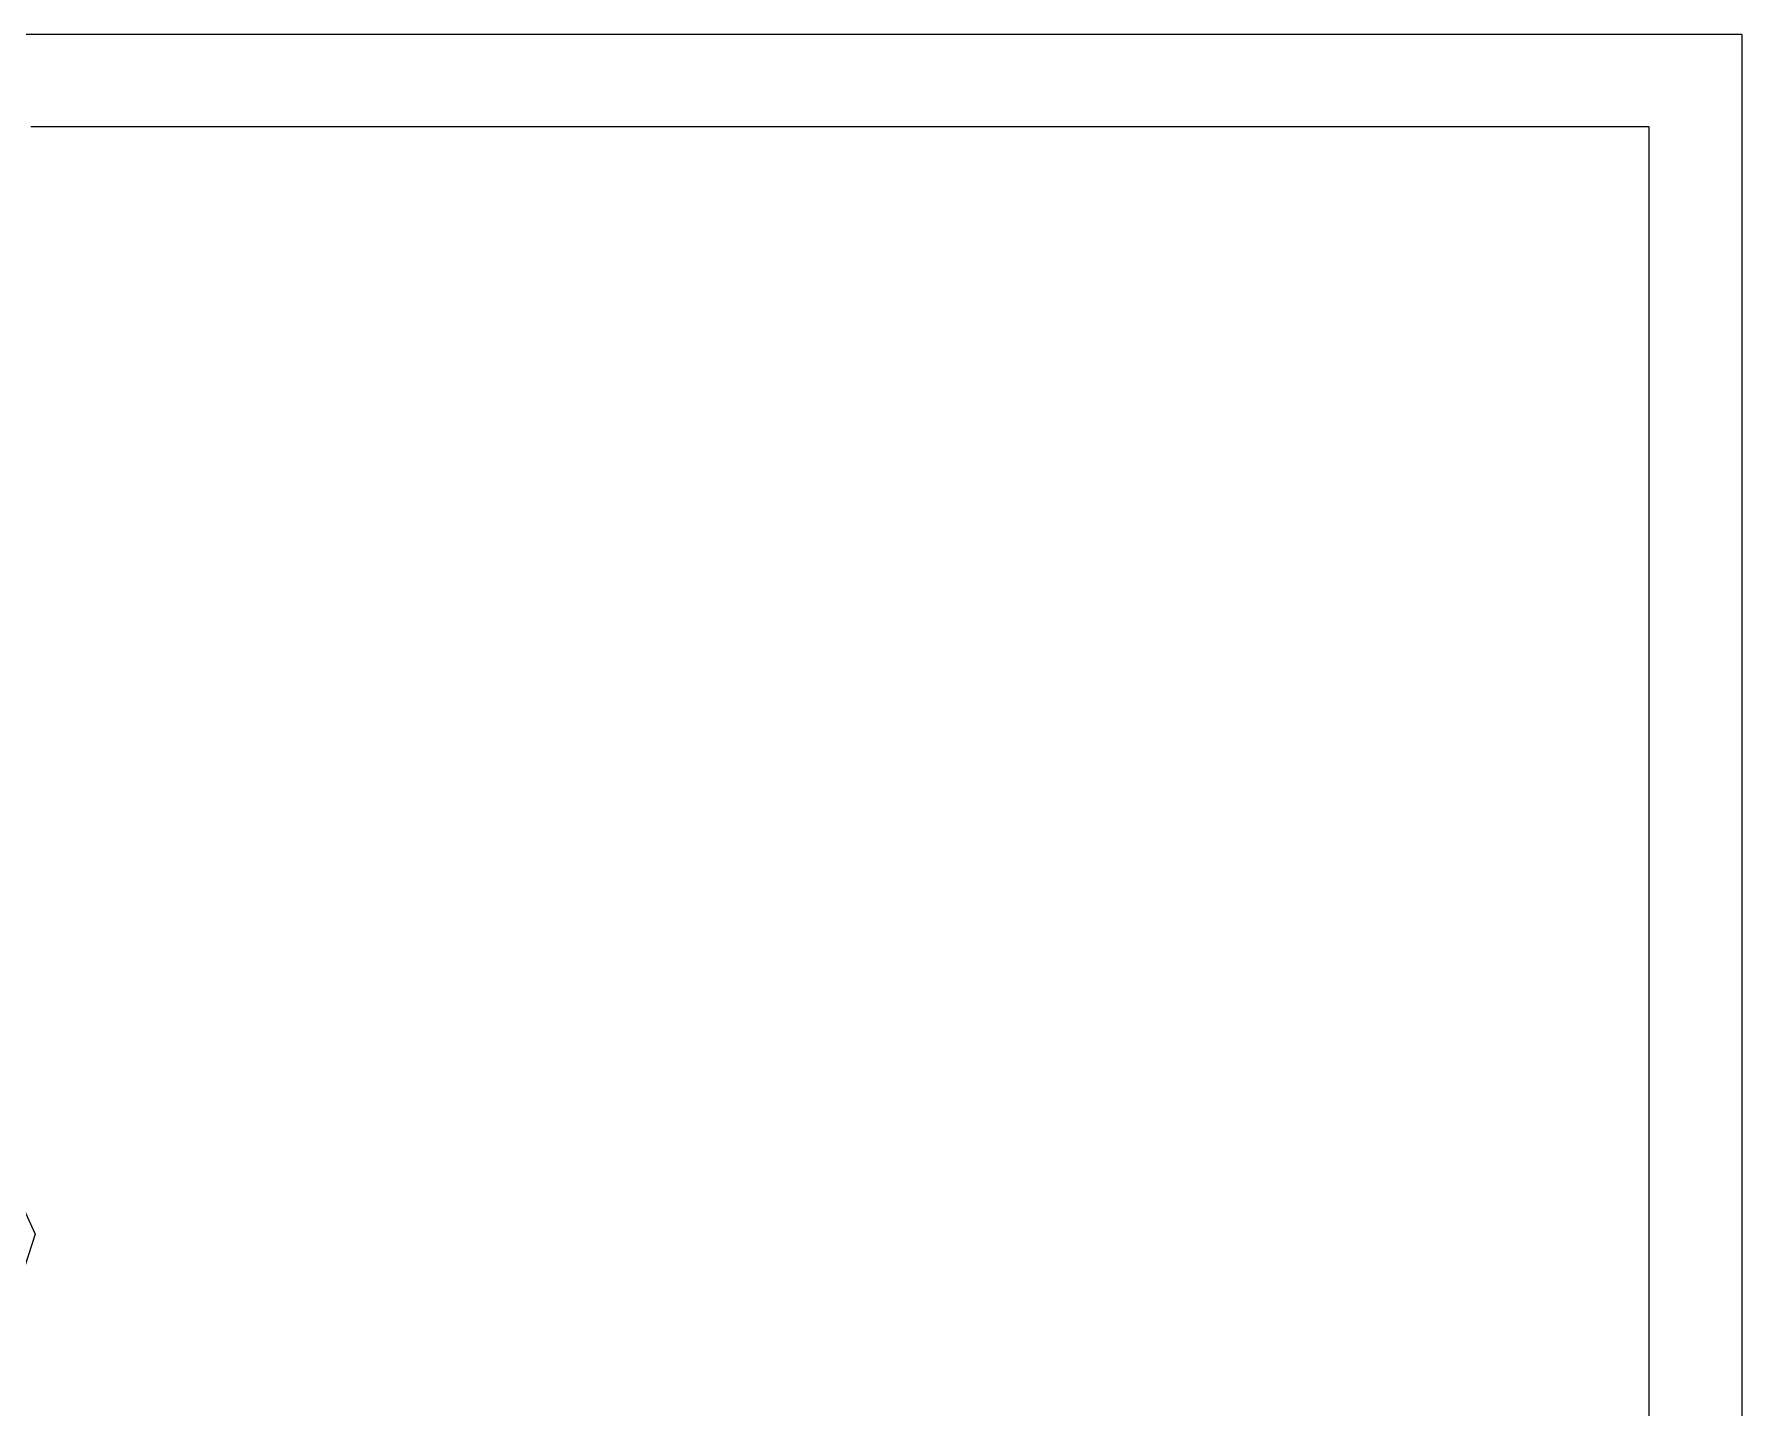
# Model space of a CAD drawing. Header units: millimetres. Extents: x 0 to 500, y 0 to 700.
# Drawn here: x 239.7 to 368.9, y 264.9 to 368.9 of the extents above; entities that cross this region are included whole.
import ezdxf

# ---------------------------------------------------------------- set-up
doc = ezdxf.new("R2010")
doc.units = ezdxf.units.MM
doc.layers.add('CORTE', color=1, linetype='Continuous')
doc.layers.add('GRABADO', color=5, linetype='Continuous')

msp = doc.modelspace()

# ---------------------------------------------------------------- linework, layer by layer
at = {"layer": 'CORTE'}
for points in [[(238.72, 368.87), (239.68, 368.87), (240.12, 368.87), (241.08, 368.87), (241.53, 368.87), (243.46, 368.87), (243.92, 368.87), (244.43, 368.87), (245.39, 368.87), (245.86, 368.87), (246.35, 368.87), (246.82, 368.87), (247.79, 368.87), (248.27, 368.87), (248.75, 368.87), (249.73, 368.87), (250.22, 368.87), (278.52, 368.87), (278.89, 368.87), (279.27, 368.87), (279.77, 368.87), (280.04, 368.87), (280.32, 368.87), (280.82, 368.87), (281.21, 368.87), (281.72, 368.87), (282.33, 368.87), (282.63, 368.87), (283.13, 368.87), (283.54, 368.87), (284.15, 368.87), (284.65, 368.87), (285.07, 368.87), (286.59, 368.87), (287.19, 368.87), (287.61, 368.87), (288.04, 368.87), (288.47, 368.87), (288.9, 368.87), (289.41, 368.87), (289.85, 368.87), (291.92, 368.87), (292.37, 368.87), (294.97, 368.87), (295.37, 368.87), (297.47, 368.87), (297.94, 368.87), (299.52, 368.87), (300.01, 368.87), (301.06, 368.87), (301.56, 368.87), (303.68, 368.87), (304.23, 368.87), (304.74, 368.87), (305.25, 368.87), (306.32, 368.87), (306.84, 368.87), (307.37, 368.87), (307.9, 368.87), (308.44, 368.87), (308.98, 368.87), (334.74, 368.87), (335.14, 368.87), (335.81, 368.87), (336.06, 368.87), (336.06, 368.87), (336.51, 368.87), (337.54, 368.87), (338.4, 368.87), (339.51, 368.87), (340.94, 368.87), (343.04, 368.87), (343.04, 368.87), (343.48, 368.87), (344.56, 368.87), (345, 368.87), (345.65, 368.87), (345.65, 368.87), (346.03, 368.87), (346.5, 368.87), (347.72, 368.87), (348.62, 368.87), (349.56, 368.87), (349.79, 368.87), (351.41, 368.87), (351.89, 368.87), (352.5, 368.87), (352.98, 368.87), (356.8, 368.87), (357.39, 368.87), (359.02, 368.87), (359.52, 368.87), (360.11, 368.87), (360.68, 368.87), (361.76, 368.87), (362.33, 368.87), (362.64, 368.87), (363, 368.87), (363.58, 368.87), (364.2, 368.87), (364.86, 368.87), (365.55, 368.87), (366.08, 368.87), (366.63, 368.87), (367.71, 368.87), (368.25, 368.87), (368.8, 368.87), (368.82, 368.87), (368.83, 368.86), (368.84, 368.86), (368.85, 368.85), (368.86, 368.84), (368.86, 368.83), (368.87, 368.82), (368.87, 368.8), (368.87, 328.55), (368.87, 327.91), (368.87, 326.62), (368.87, 325.98), (368.87, 302.05), (368.87, 301.42), (368.87, 300.79), (368.87, 300.15), (368.87, 245.06)], [(361.87, 248.43), (361.87, 300.61), (361.87, 301.36), (361.87, 302.11), (361.87, 302.85), (361.87, 331.13), (361.87, 331.89), (361.87, 333.41), (361.87, 334.17), (361.87, 361.87), (361.52, 361.87), (361.16, 361.87), (360.49, 361.87), (359.21, 361.87), (358.53, 361.87), (357.84, 361.87), (357.24, 361.87), (355.32, 361.87), (354.61, 361.87), (350.1, 361.87), (349.54, 361.87), (348.81, 361.87), (348.25, 361.87), (346.33, 361.87), (346.07, 361.87), (344.95, 361.87), (343.89, 361.87), (342.44, 361.87), (341.89, 361.87), (341.45, 361.87), (340.67, 361.87), (340.15, 361.87), (338.88, 361.87), (338.36, 361.87), (335.88, 361.87), (334.19, 361.87), (332.87, 361.87), (331.85, 361.87), (330.64, 361.87), (330.1, 361.87), (329.81, 361.87), (329.02, 361.87), (328.55, 361.87), (308.88, 361.87), (308.25, 361.87), (307.61, 361.87), (306.98, 361.87), (306.35, 361.87), (305.74, 361.87), (304.48, 361.87), (303.87, 361.87), (303.27, 361.87), (302.62, 361.87), (300.12, 361.87), (299.53, 361.87), (298.28, 361.87), (297.71, 361.87), (295.84, 361.87), (295.28, 361.87), (292.8, 361.87), (292.32, 361.87), (289.25, 361.87), (288.72, 361.87), (286.28, 361.87), (285.76, 361.87), (285.15, 361.87), (284.64, 361.87), (284.13, 361.87), (283.63, 361.87), (283.13, 361.87), (282.43, 361.87), (280.62, 361.87), (280.14, 361.87), (279.54, 361.87), (278.82, 361.87), (278.34, 361.87), (277.74, 361.87), (277.39, 361.87), (276.67, 361.87), (276.07, 361.87), (275.6, 361.87), (275.01, 361.87), (274.68, 361.87), (274.36, 361.87), (273.78, 361.87), (273.33, 361.87), (272.88, 361.87), (250.22, 361.87), (249.64, 361.87), (248.48, 361.87), (247.91, 361.87), (247.35, 361.87), (246.2, 361.87), (245.64, 361.87), (245.07, 361.87), (244.52, 361.87), (243.37, 361.87), (242.78, 361.87), (242.23, 361.87), (239.95, 361.87), (239.42, 361.87)], [(238.55, 280.74), (239.75, 278.06), (239, 275.72)]]:
    msp.add_lwpolyline(points, dxfattribs=at)
at = {"layer": 'GRABADO'}
msp.add_lwpolyline([(239.42, 368.87), (239.95, 368.87), (242.23, 368.87), (242.78, 368.87), (243.37, 368.87), (244.52, 368.87), (245.07, 368.87), (245.64, 368.87), (246.2, 368.87), (247.35, 368.87), (247.91, 368.87), (248.48, 368.87), (249.64, 368.87), (250.22, 368.87), (272.88, 368.87), (273.33, 368.87), (273.78, 368.87), (274.36, 368.87), (274.68, 368.87), (275.01, 368.87), (275.6, 368.87), (276.07, 368.87), (276.67, 368.87), (277.39, 368.87), (277.74, 368.87), (278.34, 368.87), (278.82, 368.87), (279.54, 368.87), (280.14, 368.87), (280.62, 368.87), (282.43, 368.87), (283.13, 368.87), (283.63, 368.87), (284.13, 368.87), (284.64, 368.87), (285.15, 368.87), (285.76, 368.87), (286.28, 368.87), (288.72, 368.87), (289.25, 368.87), (292.32, 368.87), (292.8, 368.87), (295.28, 368.87), (295.84, 368.87), (297.71, 368.87), (298.28, 368.87), (299.53, 368.87), (300.12, 368.87), (302.62, 368.87), (303.27, 368.87), (303.87, 368.87), (304.48, 368.87), (305.74, 368.87), (306.35, 368.87), (306.98, 368.87), (307.61, 368.87), (308.25, 368.87), (308.88, 368.87), (328.55, 368.87), (329.02, 368.87), (329.81, 368.87), (330.1, 368.87), (330.1, 368.87), (330.64, 368.87), (331.85, 368.87), (332.87, 368.87), (334.19, 368.87), (335.88, 368.87), (338.36, 368.87), (338.36, 368.87), (338.88, 368.87), (340.15, 368.87), (340.67, 368.87), (341.45, 368.87), (341.45, 368.87), (341.89, 368.87), (342.44, 368.87), (343.89, 368.87), (344.95, 368.87), (346.07, 368.87), (346.33, 368.87), (348.25, 368.87), (348.81, 368.87), (349.54, 368.87), (350.1, 368.87), (354.61, 368.87), (355.32, 368.87), (357.24, 368.87), (357.84, 368.87), (358.53, 368.87), (359.21, 368.87), (360.49, 368.87), (361.16, 368.87), (361.52, 368.87), (361.95, 368.87), (362.63, 368.87), (363.37, 368.87), (364.15, 368.87), (364.96, 368.87), (365.59, 368.87), (366.24, 368.87), (367.52, 368.87), (368.15, 368.87), (368.8, 368.87), (368.81, 368.87), (368.82, 368.87), (368.84, 368.86), (368.85, 368.85), (368.86, 368.84), (368.86, 368.83), (368.87, 368.82), (368.87, 368.8), (368.87, 334.17), (368.87, 333.41), (368.87, 331.89), (368.87, 331.13), (368.87, 302.85), (368.87, 302.11), (368.87, 301.36), (368.87, 300.61), (368.87, 248.43)], dxfattribs=at)

doc.saveas('drawing.dxf')
